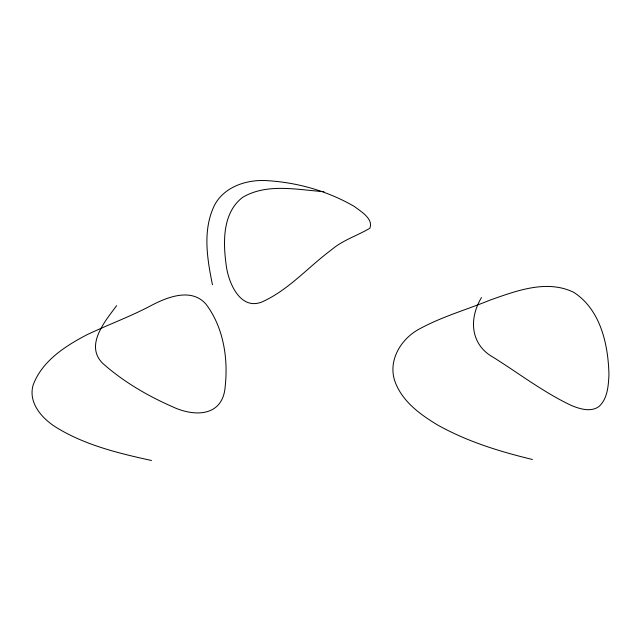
<?xml version="1.0" encoding="UTF-8"?>
<svg xmlns="http://www.w3.org/2000/svg" width="641" height="641" viewBox="0 0 641 641"><rect width="100%" height="100%" fill="white"/><g stroke="black" fill="none" stroke-linecap="round" stroke-linejoin="round"><path stroke-width="0.96" d="M481.471 297.6C468.739 318.577 470.31 344.586 493.29 357.325C519.33 373.639 543.937 392.613 571.852 405.689C580.241 409.038 590.81 412.331 598.926 406.57C607.644 398.686 608.373 385.85 608.95 374.857C608.301 344.85 600.665 309.643 573.743 292.336C546.909 279.236 516.534 290.774 490.381 299.98C466.993 309.571 442.41 316.51 420.111 328.585C401.667 338.007 387.885 359.689 394.672 380.602C401.466 400.721 419.559 414.086 437.01 424.638C466.656 441.417 499.483 451.504 532.431 459.493M116.654 305.637C105.292 320.925 84.668 345.002 102.472 363.127C123.016 381.507 147.326 395.681 172.509 406.755C194.391 417.107 222.892 416.906 225.191 386.523C228.292 358.287 223.445 327.279 206.017 304.211C191.771 287.761 168.319 296.663 152.205 304.996C131.109 316.317 108.569 324.474 86.984 334.73C65.214 346.084 42.05 361.011 33.148 385.017C27.956 402.74 42.002 418.485 55.967 427.251C84.957 445.166 118.601 453.283 151.54 460.502M324.001 191.675C297.272 189.808 267.289 182.917 242.771 197.252C222.307 212.788 223.02 242.258 226.209 265.262C228.565 283.939 241.481 313.297 265.15 300.469C290.333 288.089 309.09 266.416 331.381 249.87C342.735 240.151 357.277 235.704 369.849 228.26C373.591 218.749 360.819 211.474 354.521 206.586C327.231 190.673 295.621 181.9 264.124 180.498C244.95 180.081 224.005 187.292 214.551 205.136C202.364 229.951 207.163 258.764 212.443 284.74"/></g></svg>
